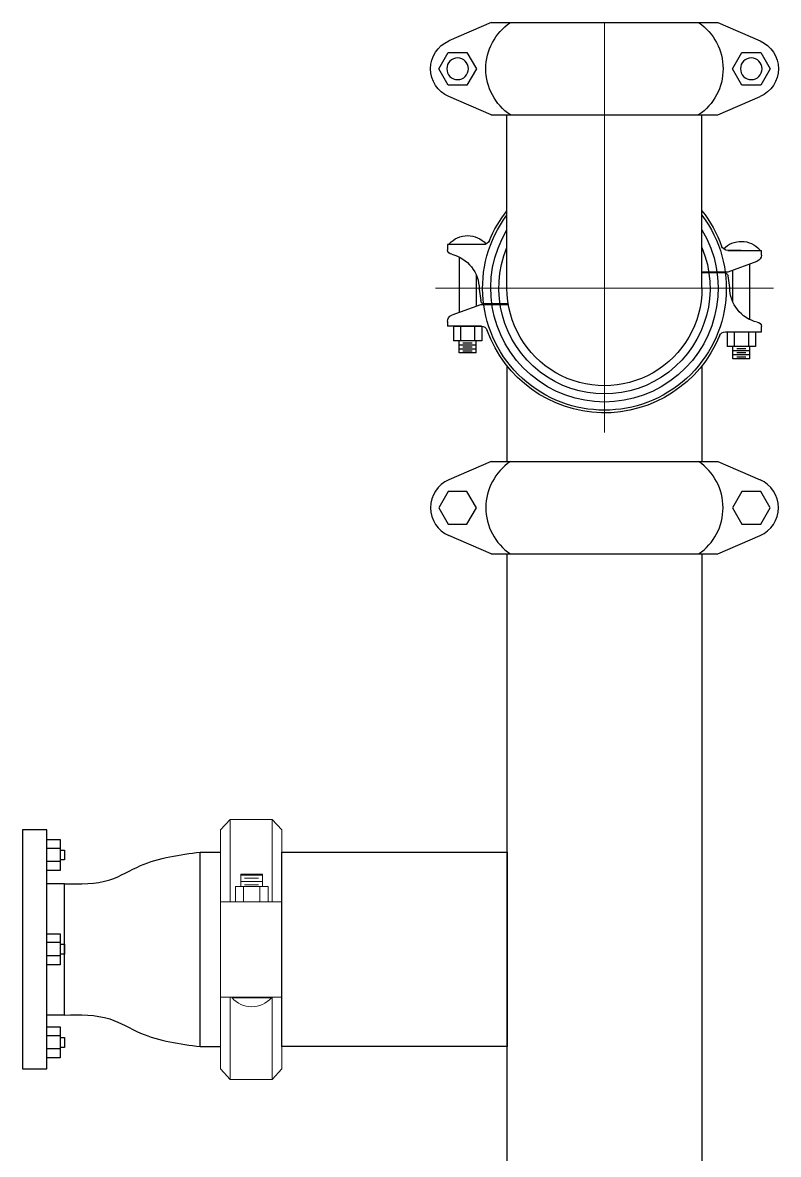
# Model space of a CAD drawing. Extents: x 226317 to 226469, y 8188101 to 8188260.
# Drawn here: x 226391.826 to 226392.269, y 8188235.143 to 8188235.806 of the extents above; entities that cross this region are included whole.
import ezdxf

# ---------------------------------------------------------------- set-up
doc = ezdxf.new("R2010")
doc.units = 0
doc.header["$LTSCALE"] = 15
doc.linetypes.add('PHANTOM', pattern=[2.5, 1.25, -0.25, 0.25, -0.25, 0.25, -0.25])
doc.layers.get('0').update_dxf_attribs({"color": 250})
doc.layers.add('0-BLOCK-SANIT', color=250, linetype='Continuous', lineweight=25)
doc.layers.add('P&R_ACI_LÍNEA CENTRAL', color=250, linetype='PHANTOM', lineweight=13)
doc.layers.add('00-GTI-Acoples', color=250, linetype='Continuous')
doc.layers.add('A-SANITARIOS', color=250, linetype='Continuous')

# ---------------------------------------------------------------- blocks, each defined once
blk = doc.blocks.new('00-Codos')
at = {"layer": '0-BLOCK-SANIT'}
for p, q in [((0.07531, 0.04131, 0.00001), (0.07531, 0.03412, 0.00001)), ((0.07754, 0.04011, 0.00001), (0.08295, 0.04011, 0.00001)), ((0.08517, 0.04131, 0.00001), (0.08517, 0.03412, 0.00001)), ((-0.08517, 0.03794, 0.00001), (-0.08517, 0.03075, 0.00001)), ((-0.08517, 0.03555, 0.00001), (-0.07531, 0.03555, 0.00001)), ((-0.08295, 0.03674, 0.00001), (-0.07754, 0.03674, 0.00001)), ((-0.08295, 0.03435, 0.00001), (-0.07754, 0.03435, 0.00001)), ((-0.07531, 0.03794, 0.00001), (-0.07531, 0.03075, 0.00001)), ((0.07199, 0.02556, 0.00001), (0.07199, 0.03412, 0.00001)), ((0.0885, 0.03412, 0.00001), (0.07199, 0.03412, 0.00001)), ((0.07531, 0.03891, 0.00001), (0.08517, 0.03891, 0.00001)), ((0.07531, 0.03651, 0.00001), (0.08517, 0.03651, 0.00001)), ((0.07611, 0.02556, 0.00001), (0.07611, 0.03412, 0.00001)), ((0.07754, 0.03771, 0.00001), (0.08295, 0.03771, 0.00001)), ((0.07754, 0.03532, 0.00001), (0.08295, 0.03532, 0.00001)), ((0.08437, 0.02556, 0.00001), (0.08437, 0.03412, 0.00001)), ((0.0885, 0.02556, 0.00001), (0.0885, 0.03412, 0.00001)), ((-0.07199, 0.03075, 0.00001), (-0.0885, 0.03075, 0.00001)), ((-0.0885, 0.02219, 0.00001), (-0.0885, 0.03075, 0.00001)), ((-0.08517, 0.03315, 0.00001), (-0.07531, 0.03315, 0.00001)), ((-0.08437, 0.02219, 0.00001), (-0.08437, 0.03075, 0.00001)), ((-0.08295, 0.03195, 0.00001), (-0.07754, 0.03195, 0.00001)), ((-0.07611, 0.02219, 0.00001), (-0.07611, 0.03075, 0.00001)), ((-0.07199, 0.02219, 0.00001), (-0.07199, 0.03075, 0.00001)), ((-0.0723, 0.02219, 0.00001), (-0.09208, 0.02219, 0.00001)), ((-0.09208, 0.01944, 0.00001), (-0.09208, 0.02219, 0.00001)), ((-0.0885, 0.02219, 0.00001), (-0.07199, 0.02219, 0.00001)), ((0.071, 0.02556, 0.00001), (0.09207, 0.02556, 0.00001)), ((0.07199, 0.02556, 0.00001), (0.0885, 0.02556, 0.00001)), ((0.09207, 0.02556, 0.00001), (0.09207, 0.02248, 0.00001)), ((-0.07262, 0.00972, 0.00001), (-0.08956, 0.01585, 0.00001)), ((-0.08517, -0.01835, 0.00001), (-0.08517, 0.01426, 0.00001)), ((0.08517, 0.01835, 0.00001), (0.08517, -0.01426, 0.00001)), ((-0.07531, -0.00812, 0.00001), (-0.07531, 0.01069, 0.00001)), ((-0.07346, 0.00052, 0.00001), (-0.07254, 0.00724, 0.00001)), ((-0.05632, 0.00972, 0.00001), (-0.07262, 0.00972, 0.00001)), ((-0.0564, 0.00921, 0.00001), (-0.07007, 0.00921, 0.00001)), ((0.07531, 0.00812, 0.00001), (0.07531, -0.01069, 0.00001)), ((-0.05715, 0), (-0.05715, -0.1016, 0.00001)), ((0.05715, 0), (0.05715, -0.1016, 0.00001)), ((0.07346, -0.00052, 0.00001), (0.07254, -0.00724, 0.00001)), ((0.05715, -0.00921, 0.00001), (0.07007, -0.00921, 0.00001)), ((0.05715, -0.00972, 0.00001), (0.07262, -0.00972, 0.00001)), ((0.07262, -0.00972, 0.00001), (0.08956, -0.01585, 0.00001)), ((0.09207, -0.01944, 0.00001), (0.09207, -0.02219, 0.00001)), ((-0.09208, -0.02556, 0.00001), (-0.09208, -0.02248, 0.00001)), ((-0.071, -0.02556, 0.00001), (-0.09208, -0.02556, 0.00001)), ((-0.09096, -0.02607, 0.00001), (-0.09096, -0.02556, 0.00001)), ((0.08024, -0.02219, 0.00001), (0.0723, -0.02219, 0.00001)), ((0.0723, -0.02219, 0.00001), (0.09096, -0.02219, 0.00001)), ((0.0723, -0.02219, 0.00001), (0.09207, -0.02219, 0.00001)), ((0.09096, -0.0227, 0.00001), (0.09096, -0.02219, 0.00001)), ((-0.06646, -0.1016), (-0.09126, -0.11233)), ((-0.06646, -0.1016), (0.06646, -0.1016)), ((0.06646, -0.1016), (0.09126, -0.11233)), ((-0.06646, -0.1557), (-0.09126, -0.14497)), ((0.06646, -0.1557), (0.09126, -0.14497)), ((-0.06646, -0.1557), (0.06646, -0.1557))]:
    blk.add_line(p, q, dxfattribs=at)
at = {"layer": '0-BLOCK-SANIT', "elevation": 0.00001}
for points in [[(0.08517, 0.04131), (0.07531, 0.04131)], [(-0.07531, 0.03794), (-0.08517, 0.03794)]]:
    blk.add_lwpolyline(points, dxfattribs=at)
at = {"layer": '0-BLOCK-SANIT'}
for points in [[(-0.0971, -0.12865), (-0.0916, -0.13818), (-0.0806, -0.13818), (-0.07511, -0.12865), (-0.0806, -0.11913), (-0.0916, -0.11913)], [(0.07511, -0.12865), (0.0806, -0.13818), (0.0916, -0.13818), (0.0971, -0.12865), (0.0916, -0.11913), (0.0806, -0.11913)]]:
    blk.add_lwpolyline(points, close=True, dxfattribs=at)
for centre in [(-0.0861, -0.12865), (0.0861, -0.12865)]:
    blk.add_circle(centre, 0.00635, dxfattribs=at)
for centre, radius, start, end in [((0, 0, 0.00001), 0.07302, 22.47193, 160.21872), ((0, 0, 0.00001), 0.07144, 323.1301, 216.8699), ((0, 0, 0.00001), 0.06667, 328.99728, 211.00272), ((0, 0, 0.00001), 0.06191, 337.38013, 202.61987), ((0, 0, 0.00001), 0.05715, 359.99835, 180.00166), ((0.071, 0.02937, 0.00001), 0.00381, 202.47193, 270), ((-0.0723, 0.026, 0.00001), 0.00381, 270, 340.21872), ((0.09451, -0.00052, 0.00001), 0.02105, 103.67304, 180), ((0.08953, 0.02248, 0.00001), 0.00254, 270, 0), ((-0.08827, 0.01944, 0.00001), 0.00381, 180, 250.0898), ((-0.07007, 0.00667, 0.00001), 0.00254, 90, 166.9446), ((-0.09451, 0.00052, 0.00001), 0.02105, 283.67304, 0), ((0.07007, -0.00667, 0.00001), 0.00254, 270, 346.9446), ((0.08826, -0.01944, 0.00001), 0.00381, 0, 70.0898), ((-0.08954, -0.02248, 0.00001), 0.00254, 90, 180), ((-0.08024, -0.01642, 0.00001), 0.01442, 221.97426, 318.02574), ((-0.071, -0.02937, 0.00001), 0.00381, 22.47193, 90), ((0, 0, 0.00001), 0.07302, 321.50005, 340.21872), ((0.0723, -0.026, 0.00001), 0.00381, 90, 160.21872), ((0.08024, -0.01306, 0.00001), 0.01442, 223.98814, 318.02574), ((0, 0, 0.00001), 0.07302, 202.47193, 218.49995), ((-0.03694, -0.12865), 0.03262, 123.98721, 236.01279), ((0.03694, -0.12865), 0.03262, 303.98721, 56.01279), ((-0.0842, -0.12865), 0.01778, 113.40001, 246.59999), ((0.0842, -0.12865), 0.01778, 293.40001, 66.59999)]:
    blk.add_arc(centre, radius, start, end, dxfattribs=at)
at = {"layer": 'P&R_ACI_LÍNEA CENTRAL', "ltscale": 1.5}
for p, q in [((0, -0.1557, 0), (0, 0.0846)), ((-0.09908, 0), (0.09908, 0))]:
    blk.add_line(p, q, dxfattribs=at)
blk = doc.blocks.new('A$C363a55df')
at = {"layer": '00-GTI-Acoples', "linetype": 'Continuous', "lineweight": 0, "extrusion": (3.83476e-17, -1, 0)}
for p, q in [((-27.05, 104.99), (-18.41, 114.3)), ((-18.41, 41.91), (-18.41, 114.3)), ((18.41, 114.3), (-18.41, 114.3)), ((18.41, 41.91), (18.41, 114.3)), ((27.05, 104.99), (18.41, 114.3)), ((-27.05, 41.91), (-27.05, 104.99)), ((27.05, 41.91), (27.05, 104.99)), ((-9.02, 66.04), (0.51, 66.04)), ((-9.02, 55.14), (-9.02, 66.04)), ((0.51, 66.04), (10.03, 66.04)), ((10.03, 55.14), (10.03, 66.04)), ((-13.84, 41.91), (-13.84, 55.14)), ((-13.84, 55.14), (-6.67, 55.14)), ((-6.67, 41.91), (-6.67, 55.14)), ((-6.67, 55.14), (7.68, 55.14)), ((7.68, 41.91), (7.68, 55.14)), ((7.68, 55.14), (14.86, 55.14)), ((14.86, 41.91), (14.86, 55.14)), ((-27.05, 41.91), (-27.05, 21.6)), ((-25.36, 41.91), (-27.05, 41.91)), ((-6.41, 41.91), (-25.36, 41.91)), ((7.42, 41.91), (-6.41, 41.91)), ((26.41, 41.91), (7.42, 41.91)), ((27.05, 41.91), (26.41, 41.91)), ((27.05, 41.91), (27.05, 21.6)), ((-27.05, -21.6), (-27.05, 21.6)), ((27.05, -21.6), (27.05, 21.6)), ((-27.05, -21.6), (-27.05, -41.91)), ((27.05, -21.6), (27.05, -41.91)), ((-27.05, -41.91), (-25.36, -41.91)), ((-27.05, -104.99), (-27.05, -41.91)), ((-25.36, -41.91), (-6.41, -41.91)), ((-18.41, -114.3), (-18.41, -41.91)), ((-16.81, -42.54), (-16.81, -41.91)), ((-16.81, -42.54), (17.82, -42.54)), ((-6.41, -41.91), (7.42, -41.91)), ((7.42, -41.91), (26.41, -41.91)), ((17.82, -42.54), (17.82, -41.91)), ((18.41, -114.3), (18.41, -41.91)), ((26.41, -41.91), (27.05, -41.91)), ((27.05, -104.99), (27.05, -41.91)), ((-27.05, -104.99), (-18.41, -114.3)), ((27.05, -104.99), (18.41, -114.3)), ((18.41, -114.3), (-18.41, -114.3))]:
    blk.add_line(p, q, dxfattribs=at)
at = {"layer": '00-GTI-Acoples', "linetype": 'Continuous', "lineweight": 0}
for p, q in [((-27.05, 103.1), (-27.05, -103.1)), ((27.05, 103.1), (27.05, -103.1)), ((10.03, 65.3), (-9.02, 65.3)), ((6.54, 62.48), (-5.98, 62.48)), ((10.03, 59.54), (-9.02, 59.54)), ((6.54, 56.72), (-5.98, 56.72))]:
    blk.add_line(p, q, dxfattribs=at)
blk.add_arc((0.51, -27.56), 22.9, 220.87556, 319.12444, dxfattribs=at)
blk = doc.blocks.new('BOMBAS-28.02.2025')
at = {"layer": 'A-SANITARIOS'}
for p, q in [((2.59303, -7.30445, 0), (2.59303, -7.36059, 0.00001)), ((2.70733, -7.30445, 0), (2.70733, -7.36059, 0.00001)), ((2.58372, -7.36059, 0), (2.55892, -7.37132, 0)), ((2.58372, -7.36059, 0), (2.71664, -7.36059, 0)), ((2.71664, -7.36059, 0), (2.74144, -7.37132, 0)), ((2.58372, -7.41469, 0), (2.55892, -7.40396, 0)), ((2.71664, -7.41469, 0), (2.74144, -7.40396, 0)), ((2.58372, -7.41469, 0), (2.71664, -7.41469, 0)), ((2.32326, -7.57643, 0), (2.30902, -7.57643, 0)), ((2.30902, -7.57643, 0), (2.30902, -7.71654, 0)), ((2.32326, -7.71654, 0), (2.32326, -7.57643, 0)), ((2.32326, -7.6003, 0), (2.32326, -7.58209, 0)), ((2.32326, -7.58209, 0), (2.33101, -7.58209, 0)), ((2.33101, -7.58209, 0), (2.33101, -7.6003, 0)), ((2.33101, -7.58728, 0), (2.32326, -7.58728, 0)), ((2.33101, -7.58728, 0), (2.32326, -7.58728, 0)), ((2.33101, -7.58829, 0), (2.33358, -7.58829, 0)), ((2.33358, -7.58829, 0), (2.33358, -7.5941, 0)), ((2.33101, -7.59507, 0), (2.32326, -7.59507, 0)), ((2.33101, -7.59507, 0), (2.32326, -7.59507, 0)), ((2.33358, -7.5941, 0), (2.33101, -7.5941, 0)), ((2.33101, -7.6003, 0), (2.32326, -7.6003, 0)), ((2.32326, -7.65554, 0), (2.32326, -7.63733, 0)), ((2.32326, -7.63733, 0), (2.33101, -7.63733, 0)), ((2.33101, -7.63733, 0), (2.33101, -7.65554, 0)), ((2.33101, -7.64252, 0), (2.32326, -7.64252, 0)), ((2.33101, -7.64252, 0), (2.32326, -7.64252, 0)), ((2.33101, -7.64353, 0), (2.33358, -7.64353, 0)), ((2.33358, -7.64353, 0), (2.33358, -7.64934, 0)), ((2.33101, -7.65032, 0), (2.32326, -7.65032, 0)), ((2.33101, -7.65032, 0), (2.32326, -7.65032, 0)), ((2.33358, -7.64934, 0), (2.33101, -7.64934, 0)), ((2.33101, -7.65554, 0), (2.32326, -7.65554, 0)), ((2.32326, -7.71011, 0), (2.32326, -7.6919, 0)), ((2.32326, -7.6919, 0), (2.33101, -7.6919, 0)), ((2.33101, -7.6919, 0), (2.33101, -7.71011, 0)), ((2.33101, -7.69709, 0), (2.32326, -7.69709, 0)), ((2.33101, -7.69709, 0), (2.32326, -7.69709, 0)), ((2.33101, -7.6981, 0), (2.33358, -7.6981, 0)), ((2.33358, -7.6981, 0), (2.33358, -7.70391, 0)), ((2.33101, -7.70488, 0), (2.32326, -7.70488, 0)), ((2.33101, -7.70488, 0), (2.32326, -7.70488, 0)), ((2.33358, -7.70391, 0), (2.33101, -7.70391, 0)), ((2.33101, -7.71011, 0), (2.32326, -7.71011, 0)), ((2.30902, -7.71654, 0), (2.32326, -7.71654, 0))]:
    blk.add_line(p, q, dxfattribs=at)
at = {"layer": 'A-SANITARIOS', "linetype": 'Continuous'}
for p, q in [((2.4132, -7.70349, 0), (2.4132, -7.58949, 0)), ((2.4132, -7.69649, 0), (2.4132, -7.59649, 0)), ((2.33358, -7.60798, 0), (2.32326, -7.60798, 0)), ((2.33358, -7.60798, 0), (2.32326, -7.60798, 0)), ((2.33358, -7.68499, 0), (2.33358, -7.60798, 0)), ((2.33358, -7.68499, 0), (2.33358, -7.60825, 0)), ((2.33358, -7.68499, 0), (2.32326, -7.68499, 0)), ((2.33358, -7.68499, 0), (2.32326, -7.68499, 0))]:
    blk.add_line(p, q, dxfattribs=at)
at = {"layer": 'A-SANITARIOS'}
for points, elevation in [([(2.55308, -7.38764), (2.55858, -7.39717), (2.56957, -7.39717), (2.57507, -7.38764), (2.56957, -7.37812), (2.55858, -7.37812)], 0), ([(2.72528, -7.38764), (2.73078, -7.39717), (2.74178, -7.39717), (2.74728, -7.38764), (2.74178, -7.37812), (2.73078, -7.37812)], 0), ([(2.30902, -7.71654), (2.32326, -7.71654), (2.32326, -7.57643), (2.30902, -7.57643)], 0.00004), ([(2.33101, -7.6003), (2.32326, -7.6003), (2.32326, -7.58209), (2.33101, -7.58209)], 0.00004), ([(2.59318, -7.58949), (2.59318, -7.70349), (2.46104, -7.70349), (2.46104, -7.58949)], 0), ([(2.33101, -7.65554), (2.32326, -7.65554), (2.32326, -7.63733), (2.33101, -7.63733)], 0.00004), ([(2.33101, -7.71011), (2.32326, -7.71011), (2.32326, -7.6919), (2.33101, -7.6919)], 0.00004)]:
    blk.add_lwpolyline(points, close=True, dxfattribs=dict(at, elevation=elevation))
at = {"layer": 'A-SANITARIOS', "elevation": 0}
for points in [[(2.59318, -9.27828), (2.59318, -7.41469), (2.70718, -7.41469), (2.70718, -9.27828)], [(2.33101, -7.58829), (2.33358, -7.58829), (2.33358, -7.5941), (2.33101, -7.5941)], [(2.4132, -7.58949), (2.42497, -7.58949)], [(2.33101, -7.64353), (2.33358, -7.64353), (2.33358, -7.64934), (2.33101, -7.64934)], [(2.33101, -7.6981), (2.33358, -7.6981), (2.33358, -7.70391), (2.33101, -7.70391)], [(2.4132, -7.70349), (2.42497, -7.70349)]]:
    blk.add_lwpolyline(points, dxfattribs=at)
at = {"layer": 'A-SANITARIOS'}
for centre, radius, start, end in [((2.61324, -7.38764, 0), 0.03262, 123.98721, 236.01279), ((2.68712, -7.38764, 0), 0.03262, 303.98721, 56.01279), ((2.56598, -7.38764, 0), 0.01778, 113.40001, 246.59999), ((2.73438, -7.38764, 0), 0.01778, 293.40001, 66.59999)]:
    blk.add_arc(centre, radius, start, end, dxfattribs=at)
at = {"layer": 'A-SANITARIOS', "linetype": 'Continuous'}
for points in [[(2.33358, -7.60798, 0), (2.36018, -7.60568, 0), (2.37818, -7.5974, 0), (2.4132, -7.58949, 0)], [(2.33358, -7.68499, 0), (2.36018, -7.68729, 0), (2.37818, -7.69557, 0), (2.4132, -7.70349, 0)]]:
    blk.add_spline(points, degree=3, dxfattribs=at)
at = {"layer": 'A-SANITARIOS', "linetype": 'Continuous', "xscale": -1, "rotation": 180}
blk.add_blockref('00-Codos', (2.65018, -7.25899, 0), dxfattribs=at)
at = {"layer": 'A-SANITARIOS', "linetype": 'Continuous', "lineweight": 0, "xscale": 0.0006666666666666666, "yscale": 0.0006666666666666666, "zscale": 0.0006666666666666666}
blk.add_blockref('A$C363a55df', (2.44301, -7.64649, 0), dxfattribs=at)

msp = doc.modelspace()

# ---------------------------------------------------------------- block references
msp.add_blockref('BOMBAS-28.02.2025', (226389.51709, 8188242.90961))

doc.saveas('drawing.dxf')
